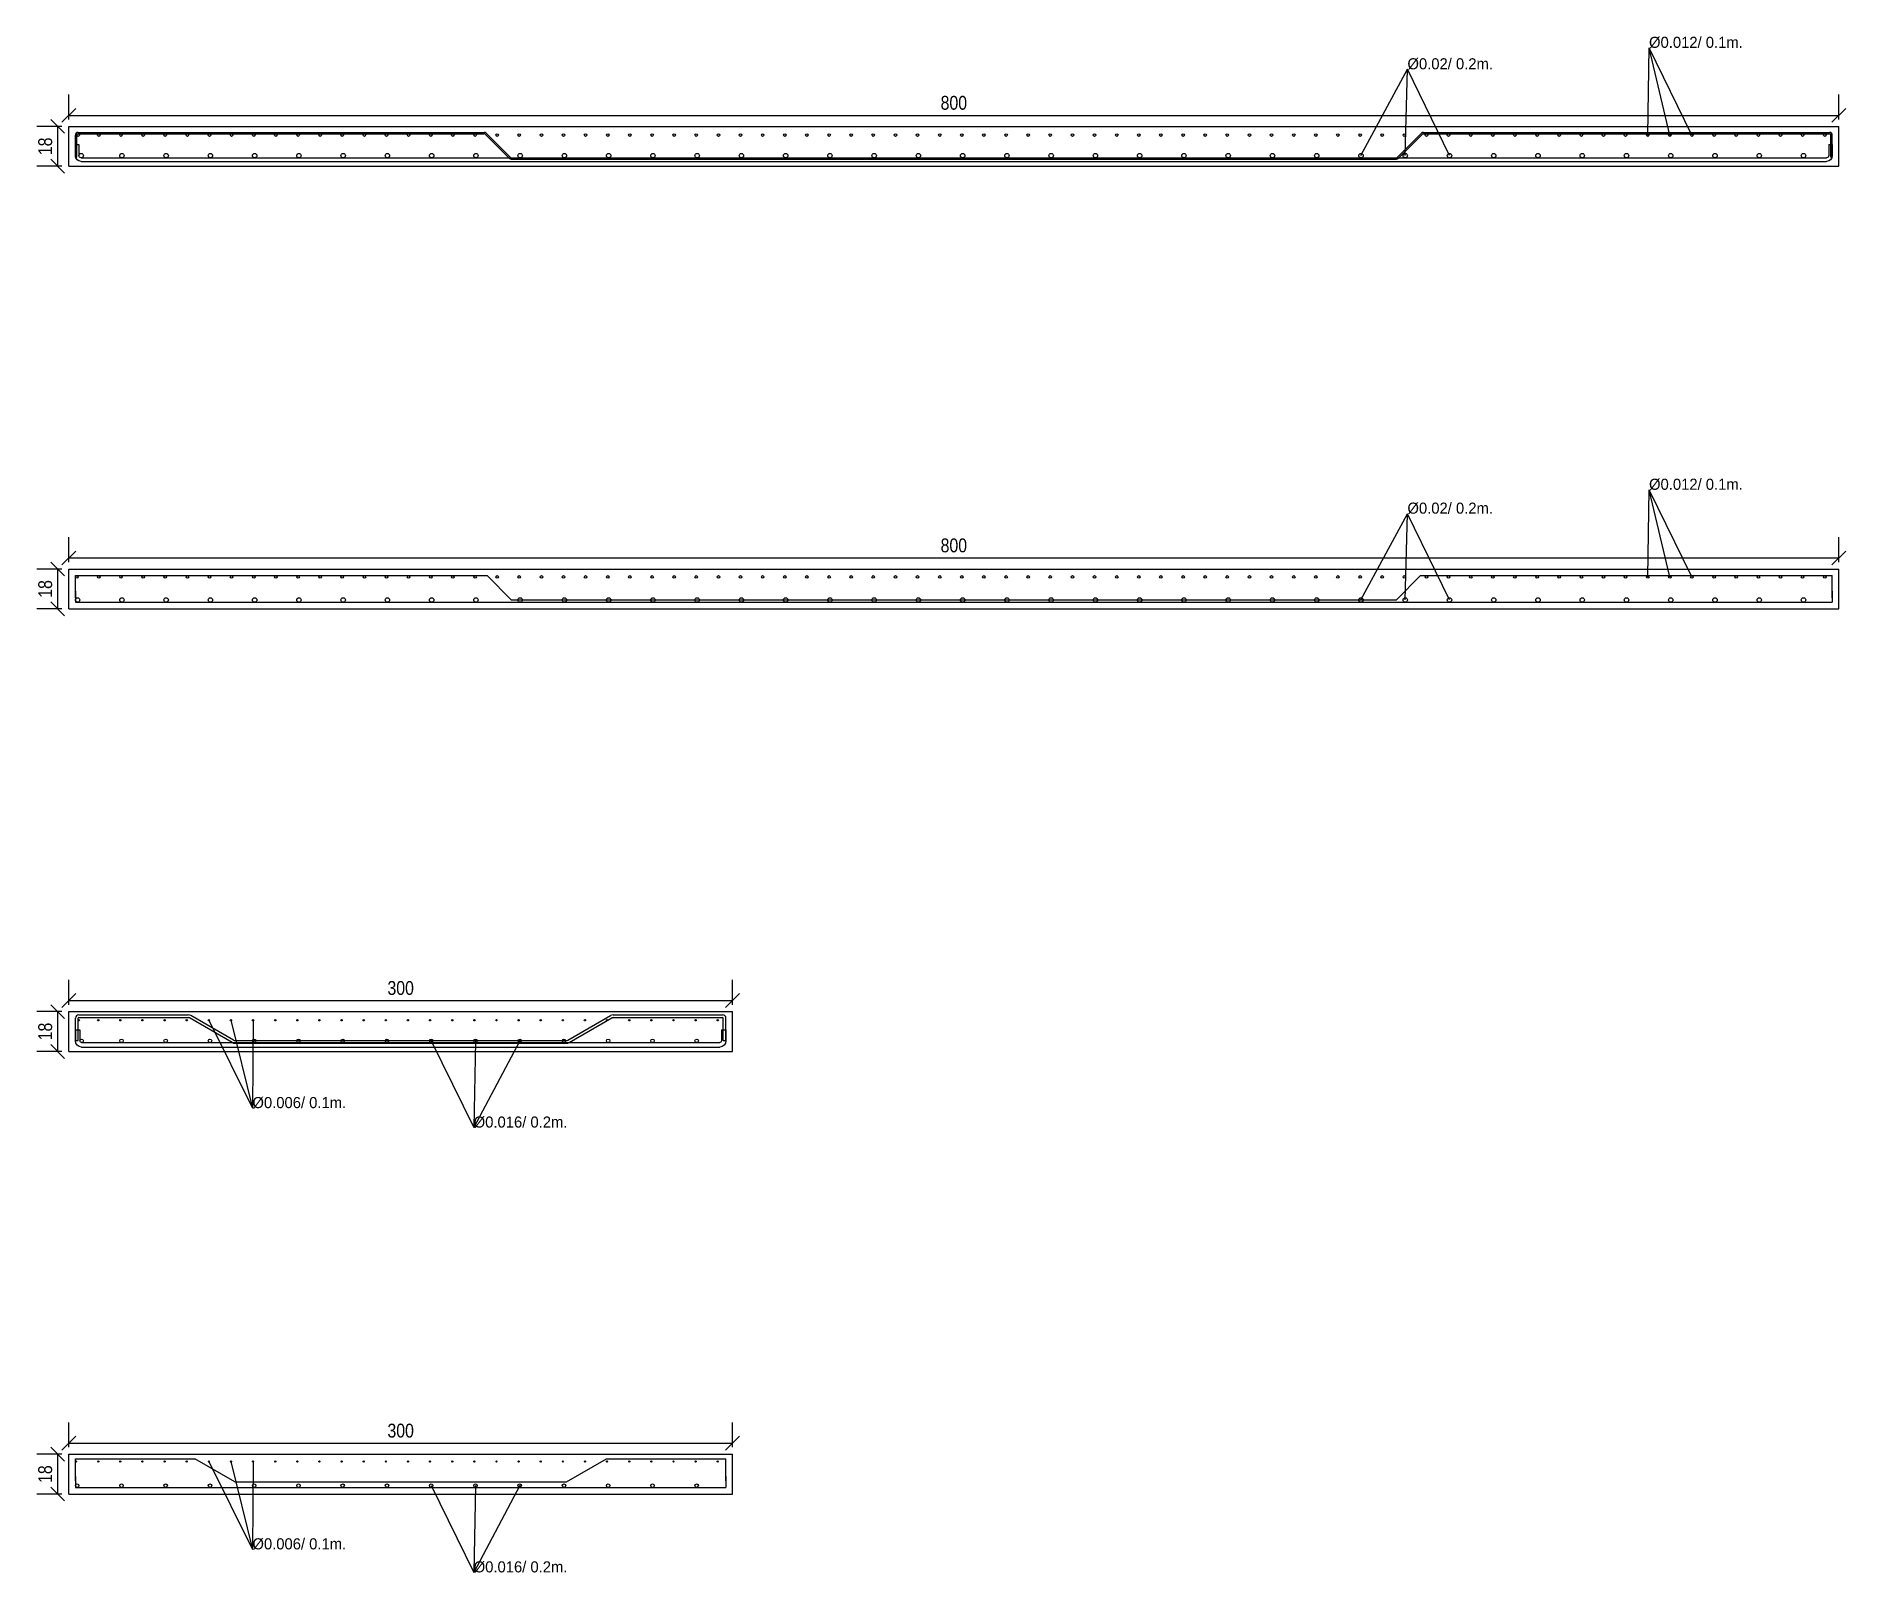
# Model space of a CAD drawing. Header units: metres. Extents: x -0.15 to 8.03, y -6.36 to 0.59.
import ezdxf

# ---------------------------------------------------------------- set-up
doc = ezdxf.new("R2010")
doc.units = ezdxf.units.M
doc.styles.add('OpenSansCondensed-Light', font='OpenSansCondensed-Light.ttf')
doc.dimstyles.new('EZ_M_25_H25_CM', dxfattribs={"dimtxt": 0.0625, "dimasz": 0.0625, "dimexe": 0.09375, "dimexo": 0.03125, "dimgap": 0.025, "dimtad": 1, "dimlfac": 100, "dimzin": 12, "dimdsep": 46, "dimtxsty": 'OpenSansCondensed-Light', "dimtsz": 0.03125, "dimcen": 2.5, "dimazin": 3, "dimtfac": 0.5, "dimtmove": 2, "dimatfit": 3})

msp = doc.modelspace()

# ---------------------------------------------------------------- linework, layer by layer
for p, q in [((7.136, 0.141), (7.142, 0.535)), ((7.336, 0.141), (7.142, 0.535)), ((7.236, 0.141), (7.142, 0.535)), ((5.84, 0.048), (6.05, 0.438)), ((6.04, 0.048), (6.05, 0.438)), ((6.24, 0.048), (6.05, 0.438)), ((0, 0), (0, 0.18)), ((0, 0.18), (8, 0.18)), ((8, 0), (8, 0.18)), ((0.03, 0.041), (0.03, 0.141)), ((0.03, 0.098), (0.046, 0.098)), ((0.03, 0.098), (0.03, 0.048)), ((0.036, 0.041), (0.036, 0.141)), ((0.042, 0.153), (1.87754, 0.153)), ((0.042, 0.147), (1.87754, 0.147)), ((0.046, 0.098), (0.046, 0.048)), ((1.99151, 0.03551), (1.88179, 0.14524)), ((1.99576, 0.03976), (1.88603, 0.14949)), ((6.00424, 0.03976), (6.11397, 0.14949)), ((6.00849, 0.03551), (6.11821, 0.14524)), ((6.12246, 0.153), (7.958, 0.153)), ((6.12246, 0.147), (7.958, 0.147)), ((7.954, 0.098), (7.97, 0.098)), ((7.954, 0.098), (7.954, 0.048)), ((7.964, 0.041), (7.964, 0.141)), ((7.97, 0.041), (7.97, 0.141)), ((7.97, 0.098), (7.97, 0.048)), ((0, 0), (8, 0)), ((0.03, 0.041), (0.036, 0.041)), ((0.056, 0.038), (7.944, 0.038)), ((0.056, 0.022), (7.944, 0.022)), ((2, 0.038), (6, 0.038)), ((2, 0.032), (6, 0.032)), ((7.964, 0.041), (7.97, 0.041)), ((7.136, -1.856), (7.142, -1.462)), ((7.336, -1.856), (7.142, -1.462)), ((7.236, -1.856), (7.142, -1.462)), ((5.84, -1.96), (6.05, -1.57)), ((6.04, -1.96), (6.05, -1.57)), ((6.24, -1.96), (6.05, -1.57)), ((0, -2), (0, -1.82)), ((0, -1.82), (8, -1.82)), ((0.03, -1.95), (0.03, -1.85)), ((0.03, -1.85), (1.891, -1.85)), ((2, -1.959), (1.891, -1.85)), ((6, -1.959), (6.109, -1.85)), ((6.109, -1.85), (7.97, -1.85)), ((7.97, -1.95), (7.97, -1.85)), ((8, -2), (8, -1.82)), ((0.03, -1.92), (0.03, -1.97)), ((2, -1.959), (6, -1.959)), ((7.97, -1.92), (7.97, -1.97)), ((0, -2), (8, -2)), ((0.03, -1.97), (7.97, -1.97)), ((0, -4), (0, -3.82)), ((0, -3.82), (3, -3.82)), ((0.045, -3.835), (0.53944, -3.835)), ((0.744, -3.94939), (0.55144, -3.83822)), ((2.256, -3.94939), (2.44856, -3.83822)), ((2.46056, -3.835), (2.955, -3.835)), ((3, -4), (3, -3.82)), ((0.03, -3.95), (0.03, -3.85)), ((0.03, -3.902), (0.05, -3.902)), ((0.03, -3.902), (0.03, -3.952)), ((0.042, -3.95), (0.042, -3.85)), ((0.045, -3.847), (0.53944, -3.847)), ((0.05, -3.902), (0.05, -3.952)), ((0.738, -3.95978), (0.54544, -3.84861)), ((0.633, -3.859), (0.83, -4.256)), ((0.733, -3.859), (0.83, -4.256)), ((0.833, -3.859), (0.83, -4.256)), ((2.262, -3.95978), (2.45456, -3.84861)), ((2.46056, -3.847), (2.955, -3.847)), ((2.95, -3.902), (2.97, -3.902)), ((2.95, -3.902), (2.95, -3.952)), ((2.958, -3.95), (2.958, -3.85)), ((2.97, -3.95), (2.97, -3.85)), ((2.97, -3.902), (2.97, -3.952)), ((0, -4), (3, -4)), ((0.03, -3.95), (0.042, -3.95)), ((0.058, -3.96), (2.942, -3.96)), ((0.058, -3.98), (2.942, -3.98)), ((0.75, -3.951), (2.25, -3.951)), ((0.75, -3.963), (2.25, -3.963)), ((1.638, -3.952), (1.83, -4.344)), ((1.838, -3.952), (1.83, -4.344)), ((2.038, -3.952), (1.83, -4.344)), ((2.958, -3.95), (2.97, -3.95)), ((0, -6), (0, -5.82)), ((0, -5.82), (3, -5.82)), ((0.03, -5.941), (0.03, -5.841)), ((0.03, -5.841), (0.56987, -5.841)), ((0.75, -5.945), (0.56987, -5.841)), ((0.633, -5.853), (0.83, -6.25)), ((0.733, -5.853), (0.83, -6.25)), ((0.833, -5.853), (0.83, -6.25)), ((2.25, -5.945), (2.43013, -5.841)), ((2.43013, -5.841), (2.97, -5.841)), ((2.97, -5.941), (2.97, -5.841)), ((3, -6), (3, -5.82)), ((0.03, -5.92), (0.03, -5.97)), ((0.03, -5.97), (2.97, -5.97)), ((0.75, -5.945), (2.25, -5.945)), ((1.638, -5.962), (1.83, -6.354)), ((1.838, -5.962), (1.83, -6.354)), ((2.038, -5.962), (1.83, -6.354)), ((2.97, -5.92), (2.97, -5.97)), ((0, -6), (3, -6))]:
    msp.add_line(p, q)
for centre, radius in [((0.042, 0.141), 0.006), ((0.136, 0.141), 0.006), ((0.236, 0.141), 0.006), ((0.336, 0.141), 0.006), ((0.436, 0.141), 0.006), ((0.536, 0.141), 0.006), ((0.636, 0.141), 0.006), ((0.736, 0.141), 0.006), ((0.836, 0.141), 0.006), ((0.936, 0.141), 0.006), ((1.036, 0.141), 0.006), ((1.136, 0.141), 0.006), ((1.236, 0.141), 0.006), ((1.336, 0.141), 0.006), ((1.436, 0.141), 0.006), ((1.536, 0.141), 0.006), ((1.636, 0.141), 0.006), ((1.736, 0.141), 0.006), ((1.836, 0.141), 0.006), ((1.936, 0.141), 0.006), ((2.036, 0.141), 0.006), ((2.136, 0.141), 0.006), ((2.236, 0.141), 0.006), ((2.336, 0.141), 0.006), ((2.436, 0.141), 0.006), ((2.536, 0.141), 0.006), ((2.636, 0.141), 0.006), ((2.736, 0.141), 0.006), ((2.836, 0.141), 0.006), ((2.936, 0.141), 0.006), ((3.036, 0.141), 0.006), ((3.136, 0.141), 0.006), ((3.236, 0.141), 0.006), ((3.336, 0.141), 0.006), ((3.436, 0.141), 0.006), ((3.536, 0.141), 0.006), ((3.636, 0.141), 0.006), ((3.736, 0.141), 0.006), ((3.836, 0.141), 0.006), ((3.936, 0.141), 0.006), ((4.036, 0.141), 0.006), ((4.136, 0.141), 0.006), ((4.236, 0.141), 0.006), ((4.336, 0.141), 0.006), ((4.436, 0.141), 0.006), ((4.536, 0.141), 0.006), ((4.636, 0.141), 0.006), ((4.736, 0.141), 0.006), ((4.836, 0.141), 0.006), ((4.936, 0.141), 0.006), ((5.036, 0.141), 0.006), ((5.136, 0.141), 0.006), ((5.236, 0.141), 0.006), ((5.336, 0.141), 0.006), ((5.436, 0.141), 0.006), ((5.536, 0.141), 0.006), ((5.636, 0.141), 0.006), ((5.736, 0.141), 0.006), ((5.836, 0.141), 0.006), ((5.936, 0.141), 0.006), ((6.036, 0.141), 0.006), ((6.136, 0.141), 0.006), ((6.236, 0.141), 0.006), ((6.336, 0.141), 0.006), ((6.436, 0.141), 0.006), ((6.536, 0.141), 0.006), ((6.636, 0.141), 0.006), ((6.736, 0.141), 0.006), ((6.836, 0.141), 0.006), ((6.936, 0.141), 0.006), ((7.036, 0.141), 0.006), ((7.136, 0.141), 0.006), ((7.236, 0.141), 0.006), ((7.336, 0.141), 0.006), ((7.436, 0.141), 0.006), ((7.536, 0.141), 0.006), ((7.636, 0.141), 0.006), ((7.736, 0.141), 0.006), ((7.836, 0.141), 0.006), ((7.936, 0.141), 0.006), ((0.056, 0.048), 0.01), ((0.24, 0.048), 0.01), ((0.44, 0.048), 0.01), ((0.64, 0.048), 0.01), ((0.84, 0.048), 0.01), ((1.04, 0.048), 0.01), ((1.24, 0.048), 0.01), ((1.44, 0.048), 0.01), ((1.64, 0.048), 0.01), ((1.84, 0.048), 0.01), ((2.04, 0.048), 0.01), ((2.24, 0.048), 0.01), ((2.44, 0.048), 0.01), ((2.64, 0.048), 0.01), ((2.84, 0.048), 0.01), ((3.04, 0.048), 0.01), ((3.24, 0.048), 0.01), ((3.44, 0.048), 0.01), ((3.64, 0.048), 0.01), ((3.84, 0.048), 0.01), ((4.04, 0.048), 0.01), ((4.24, 0.048), 0.01), ((4.44, 0.048), 0.01), ((4.64, 0.048), 0.01), ((4.84, 0.048), 0.01), ((5.04, 0.048), 0.01), ((5.24, 0.048), 0.01), ((5.44, 0.048), 0.01), ((5.64, 0.048), 0.01), ((5.84, 0.048), 0.01), ((6.04, 0.048), 0.01), ((6.24, 0.048), 0.01), ((6.44, 0.048), 0.01), ((6.64, 0.048), 0.01), ((6.84, 0.048), 0.01), ((7.04, 0.048), 0.01), ((7.24, 0.048), 0.01), ((7.44, 0.048), 0.01), ((7.64, 0.048), 0.01), ((7.84, 0.048), 0.01), ((0.036, -1.856), 0.006), ((0.136, -1.856), 0.006), ((0.236, -1.856), 0.006), ((0.336, -1.856), 0.006), ((0.436, -1.856), 0.006), ((0.536, -1.856), 0.006), ((0.636, -1.856), 0.006), ((0.736, -1.856), 0.006), ((0.836, -1.856), 0.006), ((0.936, -1.856), 0.006), ((1.036, -1.856), 0.006), ((1.136, -1.856), 0.006), ((1.236, -1.856), 0.006), ((1.336, -1.856), 0.006), ((1.436, -1.856), 0.006), ((1.536, -1.856), 0.006), ((1.636, -1.856), 0.006), ((1.736, -1.856), 0.006), ((1.836, -1.856), 0.006), ((1.936, -1.856), 0.006), ((2.036, -1.856), 0.006), ((2.136, -1.856), 0.006), ((2.236, -1.856), 0.006), ((2.336, -1.856), 0.006), ((2.436, -1.856), 0.006), ((2.536, -1.856), 0.006), ((2.636, -1.856), 0.006), ((2.736, -1.856), 0.006), ((2.836, -1.856), 0.006), ((2.936, -1.856), 0.006), ((3.036, -1.856), 0.006), ((3.136, -1.856), 0.006), ((3.236, -1.856), 0.006), ((3.336, -1.856), 0.006), ((3.436, -1.856), 0.006), ((3.536, -1.856), 0.006), ((3.636, -1.856), 0.006), ((3.736, -1.856), 0.006), ((3.836, -1.856), 0.006), ((3.936, -1.856), 0.006), ((4.036, -1.856), 0.006), ((4.136, -1.856), 0.006), ((4.236, -1.856), 0.006), ((4.336, -1.856), 0.006), ((4.436, -1.856), 0.006), ((4.536, -1.856), 0.006), ((4.636, -1.856), 0.006), ((4.736, -1.856), 0.006), ((4.836, -1.856), 0.006), ((4.936, -1.856), 0.006), ((5.036, -1.856), 0.006), ((5.136, -1.856), 0.006), ((5.236, -1.856), 0.006), ((5.336, -1.856), 0.006), ((5.436, -1.856), 0.006), ((5.536, -1.856), 0.006), ((5.636, -1.856), 0.006), ((5.736, -1.856), 0.006), ((5.836, -1.856), 0.006), ((5.936, -1.856), 0.006), ((6.036, -1.856), 0.006), ((6.136, -1.856), 0.006), ((6.236, -1.856), 0.006), ((6.336, -1.856), 0.006), ((6.436, -1.856), 0.006), ((6.536, -1.856), 0.006), ((6.636, -1.856), 0.006), ((6.736, -1.856), 0.006), ((6.836, -1.856), 0.006), ((6.936, -1.856), 0.006), ((7.036, -1.856), 0.006), ((7.136, -1.856), 0.006), ((7.236, -1.856), 0.006), ((7.336, -1.856), 0.006), ((7.436, -1.856), 0.006), ((7.536, -1.856), 0.006), ((7.636, -1.856), 0.006), ((7.736, -1.856), 0.006), ((7.836, -1.856), 0.006), ((7.936, -1.856), 0.006), ((0.04, -1.96), 0.01), ((0.24, -1.96), 0.01), ((0.44, -1.96), 0.01), ((0.64, -1.96), 0.01), ((0.84, -1.96), 0.01), ((1.04, -1.96), 0.01), ((1.24, -1.96), 0.01), ((1.44, -1.96), 0.01), ((1.64, -1.96), 0.01), ((1.84, -1.96), 0.01), ((2.04, -1.96), 0.01), ((2.24, -1.96), 0.01), ((2.44, -1.96), 0.01), ((2.64, -1.96), 0.01), ((2.84, -1.96), 0.01), ((3.04, -1.96), 0.01), ((3.24, -1.96), 0.01), ((3.44, -1.96), 0.01), ((3.64, -1.96), 0.01), ((3.84, -1.96), 0.01), ((4.04, -1.96), 0.01), ((4.24, -1.96), 0.01), ((4.44, -1.96), 0.01), ((4.64, -1.96), 0.01), ((4.84, -1.96), 0.01), ((5.04, -1.96), 0.01), ((5.24, -1.96), 0.01), ((5.44, -1.96), 0.01), ((5.64, -1.96), 0.01), ((5.84, -1.96), 0.01), ((6.04, -1.96), 0.01), ((6.24, -1.96), 0.01), ((6.44, -1.96), 0.01), ((6.64, -1.96), 0.01), ((6.84, -1.96), 0.01), ((7.04, -1.96), 0.01), ((7.24, -1.96), 0.01), ((7.44, -1.96), 0.01), ((7.64, -1.96), 0.01), ((7.84, -1.96), 0.01), ((0.045, -3.859), 0.003), ((0.133, -3.859), 0.003), ((0.233, -3.859), 0.003), ((0.333, -3.859), 0.003), ((0.433, -3.859), 0.003), ((0.533, -3.859), 0.003), ((0.633, -3.859), 0.003), ((0.733, -3.859), 0.003), ((0.833, -3.859), 0.003), ((0.933, -3.859), 0.003), ((1.033, -3.859), 0.003), ((1.133, -3.859), 0.003), ((1.233, -3.859), 0.003), ((1.333, -3.859), 0.003), ((1.433, -3.859), 0.003), ((1.533, -3.859), 0.003), ((1.633, -3.859), 0.003), ((1.733, -3.859), 0.003), ((1.833, -3.859), 0.003), ((1.933, -3.859), 0.003), ((2.033, -3.859), 0.003), ((2.133, -3.859), 0.003), ((2.233, -3.859), 0.003), ((2.333, -3.859), 0.003), ((2.433, -3.859), 0.003), ((2.533, -3.859), 0.003), ((2.633, -3.859), 0.003), ((2.733, -3.859), 0.003), ((2.833, -3.859), 0.003), ((2.933, -3.859), 0.003), ((0.058, -3.952), 0.008), ((0.238, -3.952), 0.008), ((0.438, -3.952), 0.008), ((0.638, -3.952), 0.008), ((0.838, -3.952), 0.008), ((1.038, -3.952), 0.008), ((1.238, -3.952), 0.008), ((1.438, -3.952), 0.008), ((1.638, -3.952), 0.008), ((1.838, -3.952), 0.008), ((2.038, -3.952), 0.008), ((2.238, -3.952), 0.008), ((2.438, -3.952), 0.008), ((2.638, -3.952), 0.008), ((2.838, -3.952), 0.008), ((0.033, -5.853), 0.003), ((0.133, -5.853), 0.003), ((0.233, -5.853), 0.003), ((0.333, -5.853), 0.003), ((0.433, -5.853), 0.003), ((0.533, -5.853), 0.003), ((0.633, -5.853), 0.003), ((0.733, -5.853), 0.003), ((0.833, -5.853), 0.003), ((0.933, -5.853), 0.003), ((1.033, -5.853), 0.003), ((1.133, -5.853), 0.003), ((1.233, -5.853), 0.003), ((1.333, -5.853), 0.003), ((1.433, -5.853), 0.003), ((1.533, -5.853), 0.003), ((1.633, -5.853), 0.003), ((1.733, -5.853), 0.003), ((1.833, -5.853), 0.003), ((1.933, -5.853), 0.003), ((2.033, -5.853), 0.003), ((2.133, -5.853), 0.003), ((2.233, -5.853), 0.003), ((2.333, -5.853), 0.003), ((2.433, -5.853), 0.003), ((2.533, -5.853), 0.003), ((2.633, -5.853), 0.003), ((2.733, -5.853), 0.003), ((2.833, -5.853), 0.003), ((2.933, -5.853), 0.003), ((0.038, -5.962), 0.008), ((0.238, -5.962), 0.008), ((0.438, -5.962), 0.008), ((0.638, -5.962), 0.008), ((0.838, -5.962), 0.008), ((1.038, -5.962), 0.008), ((1.238, -5.962), 0.008), ((1.438, -5.962), 0.008), ((1.638, -5.962), 0.008), ((1.838, -5.962), 0.008), ((2.038, -5.962), 0.008), ((2.238, -5.962), 0.008), ((2.438, -5.962), 0.008), ((2.638, -5.962), 0.008), ((2.838, -5.962), 0.008)]:
    msp.add_circle(centre, radius)
for centre, radius, start, end in [((0.042, 0.141), 0.012, 90, 180), ((0.042, 0.141), 0.006, 90, 180), ((1.87754, 0.141), 0.012, 45, 90), ((1.87754, 0.141), 0.006, 45, 90), ((6.12246, 0.141), 0.012, 90, 135), ((6.12246, 0.141), 0.006, 90, 135), ((7.958, 0.141), 0.012, 0, 90), ((7.958, 0.141), 0.006, 0, 90), ((2, 0.044), 0.012, 225, 270), ((2, 0.044), 0.006, 225, 270), ((6, 0.044), 0.006, 270, 315), ((6, 0.044), 0.012, 270, 315), ((0.045, -3.85), 0.015, 90, 180), ((0.53944, -3.859), 0.024, 60, 90), ((2.46056, -3.859), 0.024, 90, 120), ((2.955, -3.85), 0.015, 0, 90), ((0.045, -3.85), 0.003, 90, 180), ((0.53944, -3.859), 0.012, 60, 90), ((2.46056, -3.859), 0.012, 90, 120), ((2.955, -3.85), 0.003, 0, 90), ((0.75, -3.939), 0.024, 240, 270), ((0.75, -3.939), 0.012, 240, 270), ((2.25, -3.939), 0.012, 270, 300), ((2.25, -3.939), 0.024, 270, 300)]:
    msp.add_arc(centre, radius, start, end)
at = {"extrusion": (0, 0, -1)}
for centre, radius, start, end in [((-0.056, 0.048), 0.026, -90, 0), ((-0.056, 0.048), 0.01, -90, 0), ((-7.944, 0.048), 0.01, 180, -90), ((-7.944, 0.048), 0.026, 180, -90), ((-0.058, -3.952), 0.028, -90, 0), ((-0.058, -3.952), 0.008, -90, 0), ((-2.942, -3.952), 0.008, 180, -90), ((-2.942, -3.952), 0.028, 180, -90)]:
    msp.add_arc(centre, radius, start, end, dxfattribs=at)

# ---------------------------------------------------------------- texts
for s, p in [('Ø0.012/ 0.1m.', (7.142, 0.535)), ('Ø0.02/ 0.2m.', (6.05, 0.438)), ('Ø0.012/ 0.1m.', (7.142, -1.462)), ('Ø0.02/ 0.2m.', (6.05, -1.57)), ('Ø0.006/ 0.1m.', (0.83, -4.256)), ('Ø0.016/ 0.2m.', (1.83, -4.344)), ('Ø0.006/ 0.1m.', (0.83, -6.25)), ('Ø0.016/ 0.2m.', (1.83, -6.354))]:
    msp.add_text(s, height=0.05).set_placement(p)

# ---------------------------------------------------------------- dimensions: what is measured, and where the dimension line sits
for base, p1, p2 in [((0, 0.23), (0, 0.18), (8, 0.18)), ((0, -1.77), (0, -1.82), (8, -1.82)), ((0, -3.77), (0, -3.82), (3, -3.82)), ((0, -5.77), (0, -5.82), (3, -5.82))]:
    msp.add_linear_dim(base=base, p1=p1, p2=p2, dimstyle='EZ_M_25_H25_CM').render()
for base, p1, p2 in [((-0.05, 0), (0, 0), (0, 0.18)), ((-0.05, -2), (0, -2), (0, -1.82)), ((-0.05, -4), (0, -4), (0, -3.82)), ((-0.05, -6), (0, -6), (0, -5.82))]:
    msp.add_linear_dim(base=base, p1=p1, p2=p2, angle=90, dimstyle='EZ_M_25_H25_CM').render()

doc.saveas('drawing.dxf')
